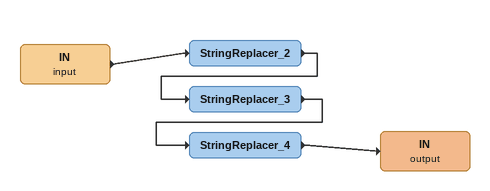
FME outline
IN (input)
    -> StringReplacer_2
StringReplacer_2
    -> StringReplacer_3
StringReplacer_3
    -> StringReplacer_4
StringReplacer_4
    -> IN (output)
IN (output)
